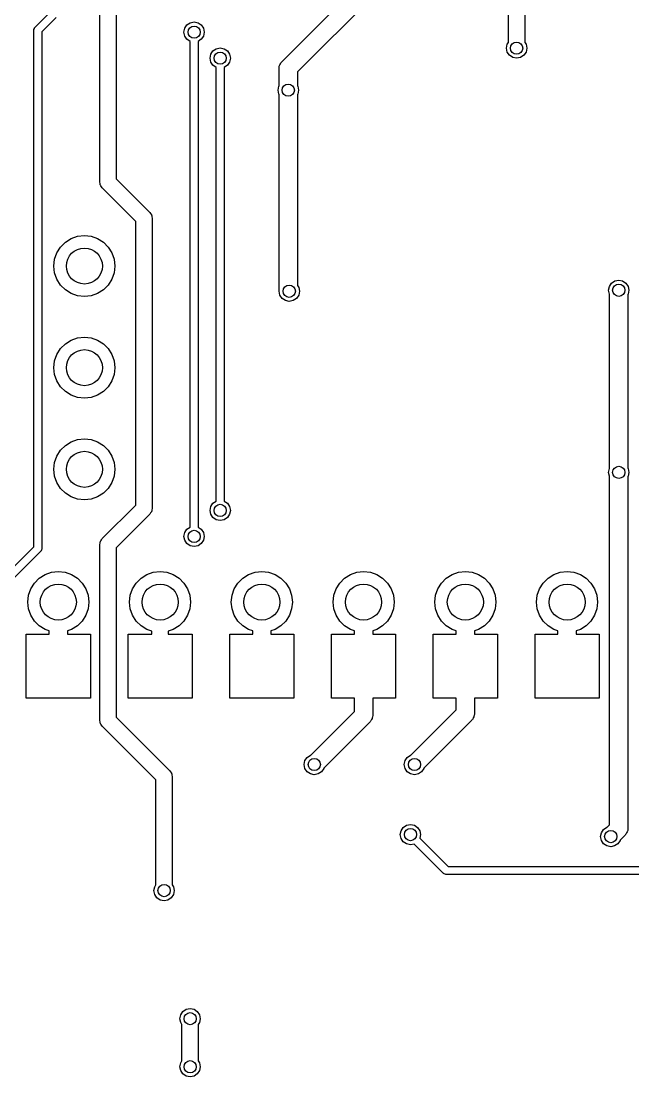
# Model space of a CAD drawing. Extents: x 2.5 to 5.95, y -8.24 to -6.27.
# Drawn here: x 4.596 to 5.198, y -8.072 to -7.033 of the extents above; entities that cross this region are included whole.
import ezdxf

# ---------------------------------------------------------------- set-up
doc = ezdxf.new("R2010")
doc.units = 0
doc.header["$MEASUREMENT"] = 0
doc.layers.add('BLACK', color=7, linetype='CONTINUOUS')

msp = doc.modelspace()

# ---------------------------------------------------------------- linework, layer by layer
at = {"layer": 'BLACK', "linetype": 'CONTINUOUS'}
for p, q in [((4.67382, -7.19156), (4.67382, -6.64106)), ((4.68982, -6.64106), (4.68982, -7.18825)), ((5.07539, -7.05399), (5.07539, -6.79173)), ((5.09139, -6.79173), (5.09139, -7.05399)), ((4.85262, -7.07299), (4.97203, -6.95358)), ((4.9874, -6.96367), (4.86798, -7.08308)), ((4.61014, -7.03917), (4.62531, -7.024)), ((4.63088, -7.02956), (4.61686, -7.04358)), ((4.60903, -7.04134), (4.60945, -7.04052)), ((4.60945, -7.04052), (4.60974, -7.03964)), ((4.60974, -7.03964), (4.60999, -7.03945)), ((4.60999, -7.03945), (4.61014, -7.03917)), ((4.75646, -7.04392), (4.75723, -7.04009)), ((4.75723, -7.04009), (4.75939, -7.03685)), ((4.75939, -7.03685), (4.76264, -7.03468)), ((4.76264, -7.03468), (4.76646, -7.03392)), ((4.76646, -7.03392), (4.77029, -7.03468)), ((4.77029, -7.03468), (4.77354, -7.03685)), ((4.77354, -7.03685), (4.7757, -7.04009)), ((4.7757, -7.04009), (4.77646, -7.04392)), ((4.60898, -7.04195), (4.60908, -7.04165)), ((4.60898, -7.55016), (4.60898, -7.04195)), ((4.60908, -7.04165), (4.60903, -7.04134)), ((4.61686, -7.04358), (4.61686, -7.5518)), ((4.75723, -7.04775), (4.75646, -7.04392)), ((4.75939, -7.05099), (4.75723, -7.04775)), ((4.76246, -7.05304), (4.75939, -7.05099)), ((4.77354, -7.05099), (4.77046, -7.05304)), ((4.7757, -7.04775), (4.77354, -7.05099)), ((4.77646, -7.04392), (4.7757, -7.04775)), ((4.76246, -7.53086), (4.76246, -7.05304)), ((4.77046, -7.05304), (4.77046, -7.53086)), ((4.78498, -7.06244), (4.78823, -7.06027)), ((4.78823, -7.06027), (4.79206, -7.05951)), ((4.79206, -7.05951), (4.79588, -7.06027)), ((4.79588, -7.06027), (4.79913, -7.06244)), ((5.07339, -7.05967), (5.07415, -7.05584)), ((5.07415, -7.0635), (5.07339, -7.05967)), ((5.07415, -7.05584), (5.07539, -7.05399)), ((5.09139, -7.05399), (5.09263, -7.05584)), ((5.09263, -7.05584), (5.09339, -7.05967)), ((5.09339, -7.05967), (5.09263, -7.0635)), ((4.78206, -7.06951), (4.78282, -7.06568)), ((4.78282, -7.07334), (4.78206, -7.06951)), ((4.78282, -7.06568), (4.78498, -7.06244)), ((4.79913, -7.06244), (4.80129, -7.06568)), ((4.80129, -7.06568), (4.80206, -7.06951)), ((4.80206, -7.06951), (4.80129, -7.07334)), ((5.07632, -7.06674), (5.07415, -7.0635)), ((5.07957, -7.06891), (5.07632, -7.06674)), ((5.08339, -7.06967), (5.07957, -7.06891)), ((5.08722, -7.06891), (5.08339, -7.06967)), ((5.09046, -7.06674), (5.08722, -7.06891)), ((5.09263, -7.0635), (5.09046, -7.06674)), ((4.78498, -7.07658), (4.78282, -7.07334)), ((4.78806, -7.07863), (4.78498, -7.07658)), ((4.78806, -7.50527), (4.78806, -7.07863)), ((4.79913, -7.07658), (4.79606, -7.07863)), ((4.79606, -7.07863), (4.79606, -7.50527)), ((4.80129, -7.07334), (4.79913, -7.07658)), ((4.84998, -7.07935), (4.85018, -7.07748)), ((4.84998, -7.09682), (4.84998, -7.07935)), ((4.85018, -7.07748), (4.85047, -7.07683)), ((4.85047, -7.07683), (4.85058, -7.07613)), ((4.85058, -7.07613), (4.85122, -7.07514)), ((4.85122, -7.07514), (4.8517, -7.07406)), ((4.8517, -7.07406), (4.85223, -7.07359)), ((4.85223, -7.07359), (4.85262, -7.07299)), ((4.86798, -7.08308), (4.86798, -7.09682)), ((4.84898, -7.10101), (4.84975, -7.09718)), ((4.84975, -7.10483), (4.84898, -7.10101)), ((4.84975, -7.09718), (4.84998, -7.09682)), ((4.86798, -7.09682), (4.86822, -7.09718)), ((4.86822, -7.09718), (4.86898, -7.10101)), ((4.86898, -7.10101), (4.86822, -7.10483)), ((4.84998, -7.10519), (4.84975, -7.10483)), ((4.84998, -7.29786), (4.84998, -7.10519)), ((4.86822, -7.10483), (4.86798, -7.10519)), ((4.86798, -7.10519), (4.86798, -7.29319)), ((4.67412, -7.19287), (4.67382, -7.19156)), ((4.67427, -7.1942), (4.67412, -7.19287)), ((4.67451, -7.19459), (4.67427, -7.1942)), ((4.67461, -7.19503), (4.67451, -7.19459)), ((4.67545, -7.19608), (4.67461, -7.19503)), ((4.67616, -7.19722), (4.67545, -7.19608)), ((4.68982, -7.18825), (4.72291, -7.22134)), ((4.70925, -7.23031), (4.67616, -7.19722)), ((4.72291, -7.22134), (4.72362, -7.22247)), ((4.72362, -7.22247), (4.72446, -7.22352)), ((4.72446, -7.22352), (4.72456, -7.22396)), ((4.72456, -7.22396), (4.7248, -7.22435)), ((4.7248, -7.22435), (4.72495, -7.22568)), ((4.72495, -7.22568), (4.72525, -7.22699)), ((4.72525, -7.22699), (4.72525, -7.51243)), ((4.70925, -7.50911), (4.70925, -7.23031)), ((4.63989, -7.25055), (4.64557, -7.24697)), ((4.64557, -7.24697), (4.65191, -7.24476)), ((4.65191, -7.24476), (4.65859, -7.244)), ((4.65859, -7.244), (4.66527, -7.24476)), ((4.66527, -7.24476), (4.67161, -7.24697)), ((4.67161, -7.24697), (4.6773, -7.25055)), ((4.63156, -7.26099), (4.63514, -7.2553)), ((4.63514, -7.2553), (4.63989, -7.25055)), ((4.6773, -7.25055), (4.68205, -7.2553)), ((4.68205, -7.2553), (4.68562, -7.26099)), ((4.62859, -7.274), (4.62934, -7.26733)), ((4.62934, -7.26733), (4.63156, -7.26099)), ((4.68562, -7.26099), (4.68784, -7.26733)), ((4.68784, -7.26733), (4.68859, -7.274)), ((4.62934, -7.28068), (4.62859, -7.274)), ((4.68859, -7.274), (4.68784, -7.28068)), ((4.63156, -7.28702), (4.62934, -7.28068)), ((4.63514, -7.29271), (4.63156, -7.28702)), ((4.68562, -7.28702), (4.68205, -7.29271)), ((4.68784, -7.28068), (4.68562, -7.28702)), ((5.17672, -7.29079), (5.17996, -7.28862)), ((5.17996, -7.28862), (5.18379, -7.28786)), ((5.18379, -7.28786), (5.18761, -7.28862)), ((5.18761, -7.28862), (5.19086, -7.29079)), ((4.63989, -7.29746), (4.63514, -7.29271)), ((4.64557, -7.30103), (4.63989, -7.29746)), ((4.6773, -7.29746), (4.67161, -7.30103)), ((4.68205, -7.29271), (4.6773, -7.29746)), ((4.84997, -7.29884), (4.85008, -7.2983)), ((4.85073, -7.30267), (4.84997, -7.29884)), ((4.85008, -7.2983), (4.84998, -7.29786)), ((4.86798, -7.29319), (4.86921, -7.29502)), ((4.86921, -7.29502), (4.86997, -7.29884)), ((4.86997, -7.29884), (4.86921, -7.30267)), ((5.17379, -7.29786), (5.17455, -7.29403)), ((5.17455, -7.30169), (5.17379, -7.29786)), ((5.17455, -7.29403), (5.17672, -7.29079)), ((5.19086, -7.29079), (5.19303, -7.29403)), ((5.19303, -7.29403), (5.19379, -7.29786)), ((5.19379, -7.29786), (5.19303, -7.30169)), ((4.65191, -7.30325), (4.64557, -7.30103)), ((4.65859, -7.304), (4.65191, -7.30325)), ((4.66527, -7.30325), (4.65859, -7.304)), ((4.67161, -7.30103), (4.66527, -7.30325)), ((4.8529, -7.30591), (4.85073, -7.30267)), ((4.85614, -7.30808), (4.8529, -7.30591)), ((4.85997, -7.30884), (4.85614, -7.30808)), ((4.8638, -7.30808), (4.85997, -7.30884)), ((4.86704, -7.30591), (4.8638, -7.30808)), ((4.86921, -7.30267), (4.86704, -7.30591)), ((5.17479, -7.30204), (5.17455, -7.30169)), ((5.17479, -7.47281), (5.17479, -7.30204)), ((5.19303, -7.30169), (5.19279, -7.30204)), ((5.19279, -7.30204), (5.19279, -7.47281)), ((4.63514, -7.3553), (4.63989, -7.35055)), ((4.63989, -7.35055), (4.64557, -7.34697)), ((4.64557, -7.34697), (4.65191, -7.34476)), ((4.65191, -7.34476), (4.65859, -7.344)), ((4.65859, -7.344), (4.66527, -7.34476)), ((4.66527, -7.34476), (4.67161, -7.34697)), ((4.67161, -7.34697), (4.6773, -7.35055)), ((4.6773, -7.35055), (4.68205, -7.3553)), ((4.62934, -7.36733), (4.63156, -7.36099)), ((4.63156, -7.36099), (4.63514, -7.3553)), ((4.68205, -7.3553), (4.68562, -7.36099)), ((4.68562, -7.36099), (4.68784, -7.36733)), ((4.62859, -7.374), (4.62934, -7.36733)), ((4.68784, -7.36733), (4.68859, -7.374)), ((4.62934, -7.38068), (4.62859, -7.374)), ((4.63156, -7.38702), (4.62934, -7.38068)), ((4.68784, -7.38068), (4.68562, -7.38702)), ((4.68859, -7.374), (4.68784, -7.38068)), ((4.63514, -7.39271), (4.63156, -7.38702)), ((4.63989, -7.39746), (4.63514, -7.39271)), ((4.68205, -7.39271), (4.6773, -7.39746)), ((4.68562, -7.38702), (4.68205, -7.39271)), ((4.64557, -7.40103), (4.63989, -7.39746)), ((4.65191, -7.40325), (4.64557, -7.40103)), ((4.65859, -7.404), (4.65191, -7.40325)), ((4.66527, -7.40325), (4.65859, -7.404)), ((4.67161, -7.40103), (4.66527, -7.40325)), ((4.6773, -7.39746), (4.67161, -7.40103)), ((4.64557, -7.44697), (4.65191, -7.44476)), ((4.65191, -7.44476), (4.65859, -7.444)), ((4.65859, -7.444), (4.66527, -7.44476)), ((4.66527, -7.44476), (4.67161, -7.44697)), ((4.63156, -7.46099), (4.63514, -7.4553)), ((4.63514, -7.4553), (4.63989, -7.45055)), ((4.63989, -7.45055), (4.64557, -7.44697)), ((4.67161, -7.44697), (4.6773, -7.45055)), ((4.6773, -7.45055), (4.68205, -7.4553)), ((4.68205, -7.4553), (4.68562, -7.46099)), ((4.62934, -7.46733), (4.63156, -7.46099)), ((4.68562, -7.46099), (4.68784, -7.46733)), ((4.62859, -7.474), (4.62934, -7.46733)), ((4.62934, -7.48068), (4.62859, -7.474)), ((4.68784, -7.46733), (4.68859, -7.474)), ((4.68859, -7.474), (4.68784, -7.48068)), ((5.17379, -7.47699), (5.17455, -7.47317)), ((5.17455, -7.48082), (5.17379, -7.47699)), ((5.17455, -7.47317), (5.17479, -7.47281)), ((5.19279, -7.47281), (5.19303, -7.47317)), ((5.19303, -7.47317), (5.19379, -7.47699)), ((5.19379, -7.47699), (5.19303, -7.48082)), ((4.63156, -7.48702), (4.62934, -7.48068)), ((4.63514, -7.49271), (4.63156, -7.48702)), ((4.68562, -7.48702), (4.68205, -7.49271)), ((4.68784, -7.48068), (4.68562, -7.48702)), ((5.17479, -7.48118), (5.17455, -7.48082)), ((5.17479, -7.82366), (5.17479, -7.48118)), ((5.19303, -7.48082), (5.19279, -7.48118)), ((5.19279, -7.48118), (5.19279, -7.82739)), ((4.63989, -7.49746), (4.63514, -7.49271)), ((4.64557, -7.50103), (4.63989, -7.49746)), ((4.6773, -7.49746), (4.67161, -7.50103)), ((4.68205, -7.49271), (4.6773, -7.49746)), ((4.65191, -7.50325), (4.64557, -7.50103)), ((4.65859, -7.504), (4.65191, -7.50325)), ((4.66527, -7.50325), (4.65859, -7.504)), ((4.67161, -7.50103), (4.66527, -7.50325)), ((4.78282, -7.51057), (4.78498, -7.50732)), ((4.78498, -7.50732), (4.78806, -7.50527)), ((4.79606, -7.50527), (4.79913, -7.50732)), ((4.79913, -7.50732), (4.80129, -7.51057)), ((4.67616, -7.5422), (4.70925, -7.50911)), ((4.72291, -7.51808), (4.68982, -7.55117)), ((4.72362, -7.51695), (4.72291, -7.51808)), ((4.72446, -7.5159), (4.72362, -7.51695)), ((4.72456, -7.51545), (4.72446, -7.5159)), ((4.7248, -7.51507), (4.72456, -7.51545)), ((4.72495, -7.51373), (4.7248, -7.51507)), ((4.72525, -7.51243), (4.72495, -7.51373)), ((4.78206, -7.51439), (4.78282, -7.51057)), ((4.78282, -7.51822), (4.78206, -7.51439)), ((4.78498, -7.52146), (4.78282, -7.51822)), ((4.80129, -7.51822), (4.79913, -7.52146)), ((4.80129, -7.51057), (4.80206, -7.51439)), ((4.80206, -7.51439), (4.80129, -7.51822)), ((4.78823, -7.52363), (4.78498, -7.52146)), ((4.79206, -7.52439), (4.78823, -7.52363)), ((4.79588, -7.52363), (4.79206, -7.52439)), ((4.79913, -7.52146), (4.79588, -7.52363)), ((4.75646, -7.53998), (4.75723, -7.53616)), ((4.75723, -7.53616), (4.75939, -7.53291)), ((4.75939, -7.53291), (4.76246, -7.53086)), ((4.77046, -7.53086), (4.77354, -7.53291)), ((4.77354, -7.53291), (4.7757, -7.53616)), ((4.7757, -7.53616), (4.77646, -7.53998)), ((4.57864, -7.58051), (4.60898, -7.55016)), ((4.67382, -7.54786), (4.67412, -7.54655)), ((4.67382, -7.72109), (4.67382, -7.54786)), ((4.67412, -7.54655), (4.67427, -7.54522)), ((4.67427, -7.54522), (4.67451, -7.54483)), ((4.67451, -7.54483), (4.67461, -7.54439)), ((4.67461, -7.54439), (4.67545, -7.54334)), ((4.67545, -7.54334), (4.67616, -7.5422)), ((4.75723, -7.54381), (4.75646, -7.53998)), ((4.75939, -7.54706), (4.75723, -7.54381)), ((4.76264, -7.54922), (4.75939, -7.54706)), ((4.76646, -7.54998), (4.76264, -7.54922)), ((4.77029, -7.54922), (4.76646, -7.54998)), ((4.77354, -7.54706), (4.77029, -7.54922)), ((4.7757, -7.54381), (4.77354, -7.54706)), ((4.77646, -7.53998), (4.7757, -7.54381)), ((4.61571, -7.55458), (4.58536, -7.58492)), ((4.61585, -7.5543), (4.61571, -7.55458)), ((4.61611, -7.55411), (4.61585, -7.5543)), ((4.61639, -7.55323), (4.61611, -7.55411)), ((4.61681, -7.55241), (4.61639, -7.55323)), ((4.61686, -7.5518), (4.61676, -7.5521)), ((4.61676, -7.5521), (4.61681, -7.55241)), ((4.68982, -7.55117), (4.68982, -7.71777)), ((4.60955, -7.58585), (4.6143, -7.5811)), ((4.6143, -7.5811), (4.61998, -7.57752)), ((4.61998, -7.57752), (4.62632, -7.5753)), ((4.62632, -7.5753), (4.633, -7.57455)), ((4.633, -7.57455), (4.63968, -7.5753)), ((4.63968, -7.5753), (4.64602, -7.57752)), ((4.64602, -7.57752), (4.6517, -7.5811)), ((4.6517, -7.5811), (4.65645, -7.58585)), ((4.70955, -7.58585), (4.7143, -7.5811)), ((4.7143, -7.5811), (4.71998, -7.57752)), ((4.71998, -7.57752), (4.72632, -7.5753)), ((4.72632, -7.5753), (4.733, -7.57455)), ((4.733, -7.57455), (4.73968, -7.5753)), ((4.73968, -7.5753), (4.74602, -7.57752)), ((4.74602, -7.57752), (4.7517, -7.5811)), ((4.7517, -7.5811), (4.75645, -7.58585)), ((4.80955, -7.58585), (4.8143, -7.5811)), ((4.8143, -7.5811), (4.81998, -7.57752)), ((4.81998, -7.57752), (4.82632, -7.5753)), ((4.82632, -7.5753), (4.833, -7.57455)), ((4.833, -7.57455), (4.83968, -7.5753)), ((4.83968, -7.5753), (4.84602, -7.57752)), ((4.84602, -7.57752), (4.8517, -7.5811)), ((4.8517, -7.5811), (4.85645, -7.58585)), ((4.90955, -7.58585), (4.9143, -7.5811)), ((4.9143, -7.5811), (4.91998, -7.57752)), ((4.91998, -7.57752), (4.92632, -7.5753)), ((4.92632, -7.5753), (4.933, -7.57455)), ((4.933, -7.57455), (4.93968, -7.5753)), ((4.93968, -7.5753), (4.94602, -7.57752)), ((4.94602, -7.57752), (4.9517, -7.5811)), ((4.9517, -7.5811), (4.95645, -7.58585)), ((5.00955, -7.58585), (5.0143, -7.5811)), ((5.0143, -7.5811), (5.01998, -7.57752)), ((5.01998, -7.57752), (5.02632, -7.5753)), ((5.02632, -7.5753), (5.033, -7.57455)), ((5.033, -7.57455), (5.03968, -7.5753)), ((5.03968, -7.5753), (5.04602, -7.57752)), ((5.04602, -7.57752), (5.0517, -7.5811)), ((5.0517, -7.5811), (5.05645, -7.58585)), ((5.10955, -7.58585), (5.1143, -7.5811)), ((5.1143, -7.5811), (5.11998, -7.57752)), ((5.11998, -7.57752), (5.12632, -7.5753)), ((5.12632, -7.5753), (5.133, -7.57455)), ((5.133, -7.57455), (5.13968, -7.5753)), ((5.13968, -7.5753), (5.14602, -7.57752)), ((5.14602, -7.57752), (5.1517, -7.5811)), ((5.1517, -7.5811), (5.15645, -7.58585)), ((4.60375, -7.59788), (4.60597, -7.59153)), ((4.60597, -7.59153), (4.60955, -7.58585)), ((4.65645, -7.58585), (4.66003, -7.59153)), ((4.66003, -7.59153), (4.66225, -7.59788)), ((4.70375, -7.59788), (4.70597, -7.59153)), ((4.70597, -7.59153), (4.70955, -7.58585)), ((4.75645, -7.58585), (4.76003, -7.59153)), ((4.76003, -7.59153), (4.76225, -7.59788)), ((4.80375, -7.59788), (4.80597, -7.59153)), ((4.80597, -7.59153), (4.80955, -7.58585)), ((4.85645, -7.58585), (4.86003, -7.59153)), ((4.86003, -7.59153), (4.86225, -7.59788)), ((4.90375, -7.59788), (4.90597, -7.59153)), ((4.90597, -7.59153), (4.90955, -7.58585)), ((4.95645, -7.58585), (4.96003, -7.59153)), ((4.96003, -7.59153), (4.96225, -7.59788)), ((5.00375, -7.59788), (5.00597, -7.59153)), ((5.00597, -7.59153), (5.00955, -7.58585)), ((5.05645, -7.58585), (5.06003, -7.59153)), ((5.06003, -7.59153), (5.06225, -7.59788)), ((5.10375, -7.59788), (5.10597, -7.59153)), ((5.10597, -7.59153), (5.10955, -7.58585)), ((5.15645, -7.58585), (5.16003, -7.59153)), ((5.16003, -7.59153), (5.16225, -7.59788)), ((4.603, -7.60455), (4.60375, -7.59788)), ((4.66225, -7.59788), (4.663, -7.60455)), ((4.703, -7.60455), (4.70375, -7.59788)), ((4.76225, -7.59788), (4.763, -7.60455)), ((4.803, -7.60455), (4.80375, -7.59788)), ((4.86225, -7.59788), (4.863, -7.60455)), ((4.903, -7.60455), (4.90375, -7.59788)), ((4.96225, -7.59788), (4.963, -7.60455)), ((5.003, -7.60455), (5.00375, -7.59788)), ((5.06225, -7.59788), (5.063, -7.60455)), ((5.103, -7.60455), (5.10375, -7.59788)), ((5.16225, -7.59788), (5.163, -7.60455)), ((4.60375, -7.61123), (4.603, -7.60455)), ((4.60597, -7.61757), (4.60375, -7.61123)), ((4.66225, -7.61123), (4.66003, -7.61757)), ((4.663, -7.60455), (4.66225, -7.61123)), ((4.70375, -7.61123), (4.703, -7.60455)), ((4.70597, -7.61757), (4.70375, -7.61123)), ((4.76225, -7.61123), (4.76003, -7.61757)), ((4.763, -7.60455), (4.76225, -7.61123)), ((4.80375, -7.61123), (4.803, -7.60455)), ((4.80597, -7.61757), (4.80375, -7.61123)), ((4.86225, -7.61123), (4.86003, -7.61757)), ((4.863, -7.60455), (4.86225, -7.61123)), ((4.90375, -7.61123), (4.903, -7.60455)), ((4.90597, -7.61757), (4.90375, -7.61123)), ((4.96225, -7.61123), (4.96003, -7.61757)), ((4.963, -7.60455), (4.96225, -7.61123)), ((5.00375, -7.61123), (5.003, -7.60455)), ((5.00597, -7.61757), (5.00375, -7.61123)), ((5.06225, -7.61123), (5.06003, -7.61757)), ((5.063, -7.60455), (5.06225, -7.61123)), ((5.10375, -7.61123), (5.103, -7.60455)), ((5.10597, -7.61757), (5.10375, -7.61123)), ((5.16225, -7.61123), (5.16003, -7.61757)), ((5.163, -7.60455), (5.16225, -7.61123)), ((4.60955, -7.62326), (4.60597, -7.61757)), ((4.66003, -7.61757), (4.65645, -7.62326)), ((4.70955, -7.62326), (4.70597, -7.61757)), ((4.76003, -7.61757), (4.75645, -7.62326)), ((4.80955, -7.62326), (4.80597, -7.61757)), ((4.86003, -7.61757), (4.85645, -7.62326)), ((4.90955, -7.62326), (4.90597, -7.61757)), ((4.96003, -7.61757), (4.95645, -7.62326)), ((5.00955, -7.62326), (5.00597, -7.61757)), ((5.06003, -7.61757), (5.05645, -7.62326)), ((5.10955, -7.62326), (5.10597, -7.61757)), ((5.16003, -7.61757), (5.15645, -7.62326)), ((4.6143, -7.62801), (4.60955, -7.62326)), ((4.61998, -7.63158), (4.6143, -7.62801)), ((4.624, -7.63299), (4.61998, -7.63158)), ((4.624, -7.63605), (4.624, -7.63299)), ((4.64602, -7.63158), (4.642, -7.63299)), ((4.642, -7.63299), (4.642, -7.63605)), ((4.6517, -7.62801), (4.64602, -7.63158)), ((4.65645, -7.62326), (4.6517, -7.62801)), ((4.7143, -7.62801), (4.70955, -7.62326)), ((4.71998, -7.63158), (4.7143, -7.62801)), ((4.725, -7.63334), (4.71998, -7.63158)), ((4.74602, -7.63158), (4.741, -7.63334)), ((4.7517, -7.62801), (4.74602, -7.63158)), ((4.75645, -7.62326), (4.7517, -7.62801)), ((4.8143, -7.62801), (4.80955, -7.62326)), ((4.81998, -7.63158), (4.8143, -7.62801)), ((4.824, -7.63299), (4.81998, -7.63158)), ((4.824, -7.63605), (4.824, -7.63299)), ((4.84602, -7.63158), (4.842, -7.63299)), ((4.842, -7.63299), (4.842, -7.63605)), ((4.8517, -7.62801), (4.84602, -7.63158)), ((4.85645, -7.62326), (4.8517, -7.62801)), ((4.9143, -7.62801), (4.90955, -7.62326)), ((4.91998, -7.63158), (4.9143, -7.62801)), ((4.924, -7.63299), (4.91998, -7.63158)), ((4.924, -7.63605), (4.924, -7.63299)), ((4.94602, -7.63158), (4.942, -7.63299)), ((4.942, -7.63299), (4.942, -7.63605)), ((4.9517, -7.62801), (4.94602, -7.63158)), ((4.95645, -7.62326), (4.9517, -7.62801)), ((5.0143, -7.62801), (5.00955, -7.62326)), ((5.01998, -7.63158), (5.0143, -7.62801)), ((5.024, -7.63299), (5.01998, -7.63158)), ((5.024, -7.63605), (5.024, -7.63299)), ((5.04602, -7.63158), (5.042, -7.63299)), ((5.042, -7.63299), (5.042, -7.63605)), ((5.0517, -7.62801), (5.04602, -7.63158)), ((5.05645, -7.62326), (5.0517, -7.62801)), ((5.1143, -7.62801), (5.10955, -7.62326)), ((5.11998, -7.63158), (5.1143, -7.62801)), ((5.124, -7.63299), (5.11998, -7.63158)), ((5.124, -7.63605), (5.124, -7.63299)), ((5.14602, -7.63158), (5.142, -7.63299)), ((5.142, -7.63299), (5.142, -7.63605)), ((5.1517, -7.62801), (5.14602, -7.63158)), ((5.15645, -7.62326), (5.1517, -7.62801)), ((4.6015, -7.69904), (4.6015, -7.63605)), ((4.6015, -7.63605), (4.624, -7.63605)), ((4.642, -7.63605), (4.6645, -7.63605)), ((4.6645, -7.63605), (4.6645, -7.69904)), ((4.7015, -7.69904), (4.7015, -7.63605)), ((4.7015, -7.63605), (4.725, -7.63605)), ((4.725, -7.63605), (4.725, -7.63334)), ((4.741, -7.63334), (4.741, -7.63605)), ((4.741, -7.63605), (4.7645, -7.63605)), ((4.7645, -7.63605), (4.7645, -7.69904)), ((4.8015, -7.69904), (4.8015, -7.63605)), ((4.8015, -7.63605), (4.824, -7.63605)), ((4.842, -7.63605), (4.8645, -7.63605)), ((4.8645, -7.63605), (4.8645, -7.69904)), ((4.9015, -7.69904), (4.9015, -7.63605)), ((4.9015, -7.63605), (4.924, -7.63605)), ((4.942, -7.63605), (4.9645, -7.63605)), ((4.9645, -7.63605), (4.9645, -7.69904)), ((5.0015, -7.69904), (5.0015, -7.63605)), ((5.0015, -7.63605), (5.024, -7.63605)), ((5.042, -7.63605), (5.0645, -7.63605)), ((5.0645, -7.63605), (5.0645, -7.69904)), ((5.1015, -7.69904), (5.1015, -7.63605)), ((5.1015, -7.63605), (5.124, -7.63605)), ((5.142, -7.63605), (5.1645, -7.63605)), ((5.1645, -7.63605), (5.1645, -7.69904)), ((4.6645, -7.69904), (4.6015, -7.69904)), ((4.7645, -7.69904), (4.7015, -7.69904)), ((4.8645, -7.69904), (4.8015, -7.69904)), ((4.924, -7.69904), (4.9015, -7.69904)), ((4.924, -7.71224), (4.924, -7.69904)), ((4.9645, -7.69904), (4.942, -7.69904)), ((4.942, -7.69904), (4.942, -7.71597)), ((5.024, -7.69904), (5.0015, -7.69904)), ((5.024, -7.71067), (5.024, -7.69904)), ((5.0645, -7.69904), (5.042, -7.69904)), ((5.042, -7.69904), (5.042, -7.71439)), ((5.1645, -7.69904), (5.1015, -7.69904)), ((4.88117, -7.75507), (4.924, -7.71224)), ((4.942, -7.71597), (4.9418, -7.71784)), ((4.97959, -7.75507), (5.024, -7.71067)), ((5.0418, -7.71626), (5.04151, -7.71692)), ((5.042, -7.71439), (5.0418, -7.71626)), ((4.67412, -7.7224), (4.67382, -7.72109)), ((4.67427, -7.72373), (4.67412, -7.7224)), ((4.67451, -7.72411), (4.67427, -7.72373)), ((4.67461, -7.72456), (4.67451, -7.72411)), ((4.67545, -7.72561), (4.67461, -7.72456)), ((4.67616, -7.72674), (4.67545, -7.72561)), ((4.72894, -7.77952), (4.67616, -7.72674)), ((4.68982, -7.71777), (4.74259, -7.77055)), ((4.93936, -7.72233), (4.8939, -7.7678)), ((4.93975, -7.72174), (4.93936, -7.72233)), ((4.94028, -7.72126), (4.93975, -7.72174)), ((4.94076, -7.72018), (4.94028, -7.72126)), ((4.9414, -7.71919), (4.94076, -7.72018)), ((4.94151, -7.71849), (4.9414, -7.71919)), ((4.9418, -7.71784), (4.94151, -7.71849)), ((5.03936, -7.72076), (4.99232, -7.7678)), ((5.03975, -7.72016), (5.03936, -7.72076)), ((5.04028, -7.71968), (5.03975, -7.72016)), ((5.04076, -7.71861), (5.04028, -7.71968)), ((5.0414, -7.71762), (5.04076, -7.71861)), ((5.04151, -7.71692), (5.0414, -7.71762)), ((4.87534, -7.76057), (4.8775, -7.75732)), ((4.8775, -7.75732), (4.88075, -7.75515)), ((4.88075, -7.75515), (4.88117, -7.75507)), ((4.97376, -7.76057), (4.97593, -7.75732)), ((4.97593, -7.75732), (4.97917, -7.75515)), ((4.97917, -7.75515), (4.97959, -7.75507)), ((4.87457, -7.76439), (4.87534, -7.76057)), ((4.87534, -7.76822), (4.87457, -7.76439)), ((4.8775, -7.77146), (4.87534, -7.76822)), ((4.89381, -7.76822), (4.89165, -7.77146)), ((4.8939, -7.7678), (4.89381, -7.76822)), ((4.973, -7.76439), (4.97376, -7.76057)), ((4.97376, -7.76822), (4.973, -7.76439)), ((4.97593, -7.77146), (4.97376, -7.76822)), ((4.99224, -7.76822), (4.99007, -7.77146)), ((4.99232, -7.7678), (4.99224, -7.76822)), ((4.74259, -7.77055), (4.74331, -7.77168)), ((4.74331, -7.77168), (4.74414, -7.77273)), ((4.74414, -7.77273), (4.74425, -7.77318)), ((4.74425, -7.77318), (4.74449, -7.77356)), ((4.74449, -7.77356), (4.74464, -7.7749)), ((4.74464, -7.7749), (4.74494, -7.7762)), ((4.74494, -7.7762), (4.74494, -7.88273)), ((4.88075, -7.77363), (4.8775, -7.77146)), ((4.88457, -7.77439), (4.88075, -7.77363)), ((4.8884, -7.77363), (4.88457, -7.77439)), ((4.89165, -7.77146), (4.8884, -7.77363)), ((4.97917, -7.77363), (4.97593, -7.77146)), ((4.983, -7.77439), (4.97917, -7.77363)), ((4.98683, -7.77363), (4.983, -7.77439)), ((4.99007, -7.77146), (4.98683, -7.77363)), ((4.72894, -7.88273), (4.72894, -7.77952)), ((4.96906, -7.83329), (4.96982, -7.82946)), ((4.96982, -7.82946), (4.97199, -7.82622)), ((4.97199, -7.82622), (4.97524, -7.82405)), ((4.97524, -7.82405), (4.97906, -7.82329)), ((4.97906, -7.82329), (4.98289, -7.82405)), ((4.98289, -7.82405), (4.98613, -7.82622)), ((4.98613, -7.82622), (4.9883, -7.82946)), ((4.9883, -7.82946), (4.98906, -7.83329)), ((5.16667, -7.83143), (5.16884, -7.82819)), ((5.16884, -7.82819), (5.17209, -7.82602)), ((5.17209, -7.82602), (5.17251, -7.82594)), ((5.17251, -7.82594), (5.17479, -7.82366)), ((5.19219, -7.83061), (5.19155, -7.8316)), ((5.1923, -7.82991), (5.19219, -7.83061)), ((5.19259, -7.82926), (5.1923, -7.82991)), ((5.19279, -7.82739), (5.19259, -7.82926)), ((4.96982, -7.83712), (4.96906, -7.83329)), ((4.97199, -7.84036), (4.96982, -7.83712)), ((4.97524, -7.84253), (4.97199, -7.84036)), ((4.98906, -7.83329), (4.98834, -7.83691)), ((4.98834, -7.83691), (5.01615, -7.86472)), ((5.16591, -7.83526), (5.16667, -7.83143)), ((5.16667, -7.83909), (5.16591, -7.83526)), ((5.16884, -7.84233), (5.16667, -7.83909)), ((5.18515, -7.83909), (5.18298, -7.84233)), ((5.18524, -7.83867), (5.18515, -7.83909)), ((5.19015, -7.83375), (5.18524, -7.83867)), ((5.19054, -7.83315), (5.19015, -7.83375)), ((5.19107, -7.83268), (5.19054, -7.83315)), ((5.19155, -7.8316), (5.19107, -7.83268)), ((4.97906, -7.84329), (4.97524, -7.84253)), ((4.98269, -7.84257), (4.97906, -7.84329)), ((5.01167, -7.87155), (4.98269, -7.84257)), ((5.17209, -7.8445), (5.16884, -7.84233)), ((5.17591, -7.84526), (5.17209, -7.8445)), ((5.17974, -7.8445), (5.17591, -7.84526)), ((5.18298, -7.84233), (5.17974, -7.8445)), ((5.01196, -7.8717), (5.01167, -7.87155)), ((5.01214, -7.87196), (5.01196, -7.8717)), ((5.01304, -7.87225), (5.01214, -7.87196)), ((5.01615, -7.86472), (5.22937, -7.86472)), ((5.01387, -7.87268), (5.01304, -7.87225)), ((5.01419, -7.87262), (5.01387, -7.87268)), ((5.0145, -7.87272), (5.01419, -7.87262)), ((5.23103, -7.87272), (5.0145, -7.87272)), ((4.72694, -7.88841), (4.7277, -7.88458)), ((4.7277, -7.89224), (4.72694, -7.88841)), ((4.7277, -7.88458), (4.72894, -7.88273)), ((4.72987, -7.89548), (4.7277, -7.89224)), ((4.74618, -7.89224), (4.74401, -7.89548)), ((4.74494, -7.88273), (4.74618, -7.88458)), ((4.74618, -7.88458), (4.74694, -7.88841)), ((4.74694, -7.88841), (4.74618, -7.89224)), ((4.73311, -7.89765), (4.72987, -7.89548)), ((4.73694, -7.89841), (4.73311, -7.89765)), ((4.74076, -7.89765), (4.73694, -7.89841)), ((4.74401, -7.89548), (4.74076, -7.89765)), ((4.75546, -8.00732), (4.7587, -8.00515)), ((4.7587, -8.00515), (4.76253, -8.00439)), ((4.76253, -8.00439), (4.76635, -8.00515)), ((4.76635, -8.00515), (4.7696, -8.00732)), ((4.75253, -8.01439), (4.75329, -8.01057)), ((4.75329, -8.01822), (4.75253, -8.01439)), ((4.75329, -8.01057), (4.75546, -8.00732)), ((4.7696, -8.00732), (4.77177, -8.01057)), ((4.77177, -8.01057), (4.77253, -8.01439)), ((4.77253, -8.01439), (4.77177, -8.01822)), ((4.75453, -8.02007), (4.75329, -8.01822)), ((4.75453, -8.05596), (4.75453, -8.02007)), ((4.77177, -8.01822), (4.77053, -8.02007)), ((4.77053, -8.02007), (4.77053, -8.05596)), ((4.75253, -8.06164), (4.75329, -8.05781)), ((4.75329, -8.05781), (4.75453, -8.05596)), ((4.77053, -8.05596), (4.77177, -8.05781)), ((4.77177, -8.05781), (4.77253, -8.06164)), ((4.75329, -8.06546), (4.75253, -8.06164)), ((4.75546, -8.06871), (4.75329, -8.06546)), ((4.7587, -8.07088), (4.75546, -8.06871)), ((4.7696, -8.06871), (4.76635, -8.07088)), ((4.77177, -8.06546), (4.7696, -8.06871)), ((4.77253, -8.06164), (4.77177, -8.06546)), ((4.76253, -8.07164), (4.7587, -8.07088)), ((4.76635, -8.07088), (4.76253, -8.07164))]:
    msp.add_line(p, q, dxfattribs=at)
at = {"layer": 'BLACK'}
for centre, radius in [((4.76646, -7.04392), 0.006), ((5.08339, -7.05967), 0.006), ((4.79206, -7.06951), 0.006), ((4.85898, -7.10101), 0.006), ((4.65859, -7.274), 0.01772), ((4.85997, -7.29884), 0.006), ((5.18379, -7.29786), 0.006), ((4.65859, -7.374), 0.01772), ((4.65859, -7.474), 0.01772), ((5.18379, -7.47699), 0.006), ((4.79206, -7.51439), 0.006), ((4.76646, -7.53998), 0.006), ((4.633, -7.60455), 0.01772), ((4.733, -7.60455), 0.01772), ((4.833, -7.60455), 0.01772), ((4.933, -7.60455), 0.01772), ((5.033, -7.60455), 0.01772), ((5.133, -7.60455), 0.01772), ((4.88457, -7.76439), 0.006), ((4.983, -7.76439), 0.006), ((4.97906, -7.83329), 0.006), ((5.17591, -7.83526), 0.006), ((4.73694, -7.88841), 0.006), ((4.76253, -8.01439), 0.006), ((4.76253, -8.06164), 0.006)]:
    msp.add_circle(centre, radius, dxfattribs=at)

doc.saveas('drawing.dxf')
